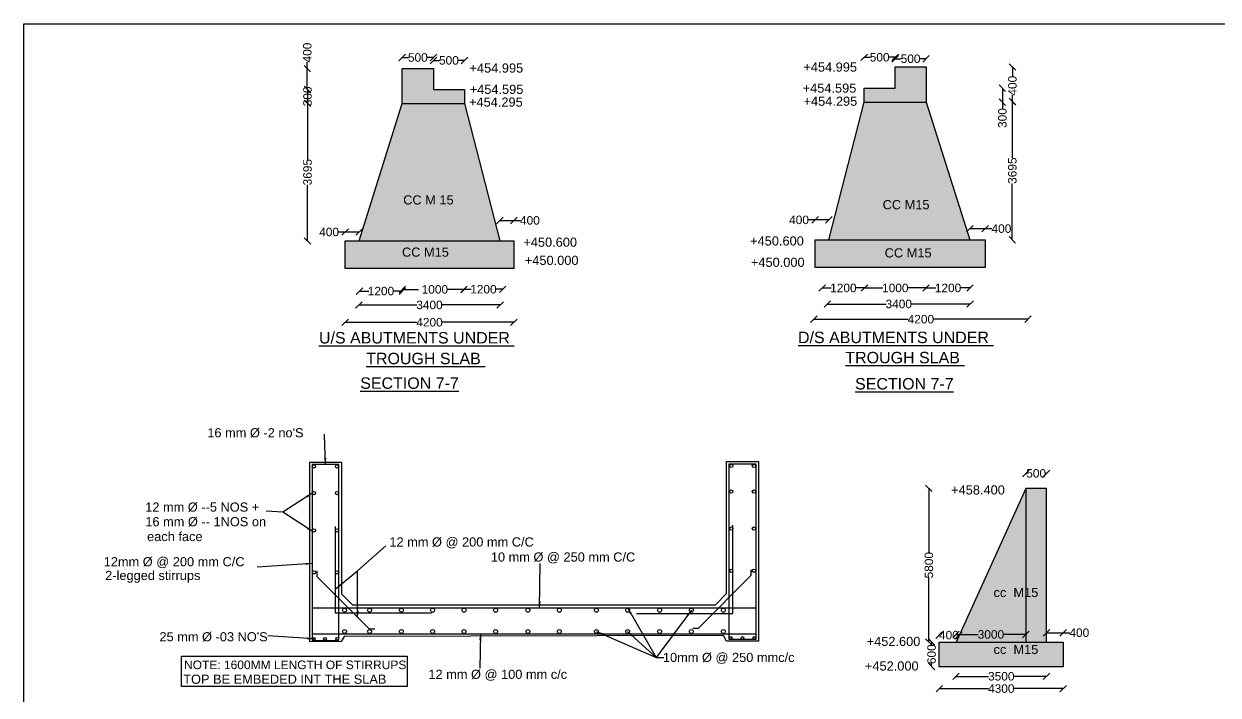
# Model space of a CAD drawing. Header units: millimetres. Extents: x 2129517 to 2187073, y 45605189 to 45646621.
# Drawn here: x 2129517 to 2166045, y 45626077 to 45646621 of the extents above; entities that cross this region are included whole.
import ezdxf

# ---------------------------------------------------------------- set-up
doc = ezdxf.new("R2010")
doc.units = ezdxf.units.MM
doc.header["$MEASUREMENT"] = 0
doc.layers.add('DIMENSIONS', color=7, linetype='Continuous')
doc.layers.add('DRAWING', color=2, linetype='Continuous')
doc.styles.get("Standard").update_dxf_attribs({"font": 'arial.ttf', "height": 260})
doc.dimstyles.get("Standard").update_dxf_attribs({"dimtxt": 260, "dimasz": 200, "dimexe": 0.18, "dimexo": 0.0625, "dimgap": 0.09, "dimtad": 0, "dimdec": 0, "dimzin": 0, "dimdsep": 46, "dimtxsty": 'Standard', "dimblk": 'OBLIQUE', "dimcen": 0.09, "dimse1": 1, "dimse2": 1, "dimadec": 0, "dimazin": 0, "dimtfac": 1, "dimtdec": 0, "dimtofl": 0, "dimtmove": 0, "dimatfit": 3, "dimfxl": 1, "dimtolj": 1, "dimtzin": 0, "dimarcsym": 0})

# ---------------------------------------------------------------- blocks, each defined once
blk = doc.blocks.new('_Oblique')
at = {"color": 0, "linetype": 'ByBlock', "lineweight": -2}
blk.add_line((-0.5, -0.5), (0.5, 0.5), dxfattribs=at)
blk = doc.blocks.new('*D54')
at = {"layer": 'Defpoints', "color": 0, "transparency": 16777216}
for p in [(2142044, 45645590), (2141089, 45645251), (2142044, 45645251)]:
    blk.add_point(p, dxfattribs=at)
at = {"layer": 'DIMENSIONS', "color": 0, "lineweight": -2, "transparency": 16777216}
for p, q in [((2141089, 45645590), (2141280, 45645590)), ((2142044, 45645590), (2141854, 45645590))]:
    blk.add_line(p, q, dxfattribs=at)
at = {"layer": 'DIMENSIONS', "color": 0, "lineweight": -2, "transparency": 16777216, "xscale": 200, "yscale": 200, "zscale": 200, "rotation": 180}
blk.add_blockref('_Oblique', (2141089, 45645590), dxfattribs=at)
at = {"layer": 'DIMENSIONS', "color": 0, "lineweight": -2, "transparency": 16777216, "xscale": 200, "yscale": 200, "zscale": 200}
blk.add_blockref('_Oblique', (2142044, 45645590), dxfattribs=at)
at = {"layer": 'DIMENSIONS', "color": 0, "transparency": 16777216, "insert": (2141567, 45645590), "char_height": 260, "attachment_point": 5}
blk.add_mtext('\\A1;500', dxfattribs=at)
blk = doc.blocks.new('*D55')
at = {"layer": 'Defpoints', "color": 0, "transparency": 16777216}
for p in [(2142991, 45645502), (2142044, 45644615), (2142991, 45644612)]:
    blk.add_point(p, dxfattribs=at)
at = {"layer": 'DIMENSIONS', "color": 0, "lineweight": -2, "transparency": 16777216}
for p, q in [((2142044, 45645502), (2142231, 45645502)), ((2142991, 45645502), (2142804, 45645502))]:
    blk.add_line(p, q, dxfattribs=at)
at = {"layer": 'DIMENSIONS', "color": 0, "lineweight": -2, "transparency": 16777216, "xscale": 200, "yscale": 200, "zscale": 200, "rotation": 180}
blk.add_blockref('_Oblique', (2142044, 45645502), dxfattribs=at)
at = {"layer": 'DIMENSIONS', "color": 0, "lineweight": -2, "transparency": 16777216, "xscale": 200, "yscale": 200, "zscale": 200}
blk.add_blockref('_Oblique', (2142991, 45645502), dxfattribs=at)
at = {"layer": 'DIMENSIONS', "color": 0, "transparency": 16777216, "insert": (2142517, 45645502), "char_height": 260, "attachment_point": 5}
blk.add_mtext('\\A1;500', dxfattribs=at)
blk = doc.blocks.new('*D56')
at = {"layer": 'Defpoints', "color": 0, "transparency": 16777216}
for p in [(2139345, 45640250), (2139345, 45639976), (2139775, 45639976)]:
    blk.add_point(p, dxfattribs=at)
at = {"layer": 'DIMENSIONS', "color": 0, "lineweight": -2, "transparency": 16777216}
for p, q in [((2139345, 45640250), (2139145, 45640250)), ((2139775, 45640250), (2139345, 45640250))]:
    blk.add_line(p, q, dxfattribs=at)
at = {"layer": 'DIMENSIONS', "color": 0, "lineweight": -2, "transparency": 16777216, "xscale": 200, "yscale": 200, "zscale": 200, "rotation": 180}
blk.add_blockref('_Oblique', (2139345, 45640250), dxfattribs=at)
at = {"layer": 'DIMENSIONS', "color": 0, "lineweight": -2, "transparency": 16777216, "xscale": 200, "yscale": 200, "zscale": 200}
blk.add_blockref('_Oblique', (2139775, 45640250), dxfattribs=at)
at = {"layer": 'DIMENSIONS', "color": 0, "transparency": 16777216, "insert": (2138853, 45640250), "char_height": 260, "attachment_point": 5}
blk.add_mtext('\\A1;400', dxfattribs=at)
blk = doc.blocks.new('*D57')
at = {"layer": 'Defpoints', "color": 0, "transparency": 16777216}
for p in [(2139345, 45639138), (2144503, 45639138), (2144503, 45637487)]:
    blk.add_point(p, dxfattribs=at)
at = {"layer": 'DIMENSIONS', "color": 0, "lineweight": -2, "transparency": 16777216}
for p, q in [((2139345, 45637487), (2141531, 45637487)), ((2144503, 45637487), (2142317, 45637487))]:
    blk.add_line(p, q, dxfattribs=at)
at = {"layer": 'DIMENSIONS', "color": 0, "lineweight": -2, "transparency": 16777216, "xscale": 200, "yscale": 200, "zscale": 200, "rotation": 180}
blk.add_blockref('_Oblique', (2139345, 45637487), dxfattribs=at)
at = {"layer": 'DIMENSIONS', "color": 0, "lineweight": -2, "transparency": 16777216, "xscale": 200, "yscale": 200, "zscale": 200}
blk.add_blockref('_Oblique', (2144503, 45637487), dxfattribs=at)
at = {"layer": 'DIMENSIONS', "color": 0, "transparency": 16777216, "insert": (2141924, 45637487), "char_height": 260, "attachment_point": 5}
blk.add_mtext('\\A1;4200', dxfattribs=at)
blk = doc.blocks.new('*D58')
at = {"layer": 'Defpoints', "color": 0, "transparency": 16777216}
for p in [(2139764, 45638030), (2139764, 45638017), (2144082, 45638030)]:
    blk.add_point(p, dxfattribs=at)
at = {"layer": 'DIMENSIONS', "color": 0, "lineweight": -2, "transparency": 16777216}
for p, q in [((2139764, 45638017), (2141535, 45638017)), ((2144082, 45638017), (2142310, 45638017))]:
    blk.add_line(p, q, dxfattribs=at)
at = {"layer": 'DIMENSIONS', "color": 0, "lineweight": -2, "transparency": 16777216, "xscale": 200, "yscale": 200, "zscale": 200, "rotation": 180}
blk.add_blockref('_Oblique', (2139764, 45638017), dxfattribs=at)
at = {"layer": 'DIMENSIONS', "color": 0, "lineweight": -2, "transparency": 16777216, "xscale": 200, "yscale": 200, "zscale": 200}
blk.add_blockref('_Oblique', (2144082, 45638017), dxfattribs=at)
at = {"layer": 'DIMENSIONS', "color": 0, "transparency": 16777216, "insert": (2141923, 45638017), "char_height": 260, "attachment_point": 5}
blk.add_mtext('\\A1;3400', dxfattribs=at)
blk = doc.blocks.new('*D59')
at = {"layer": 'Defpoints', "color": 0, "transparency": 16777216}
for p in [(2142980, 45638483), (2144163, 45638497), (2144163, 45638483)]:
    blk.add_point(p, dxfattribs=at)
at = {"layer": 'DIMENSIONS', "color": 0, "lineweight": -2, "transparency": 16777216}
for p, q in [((2142980, 45638497), (2143196, 45638497)), ((2144163, 45638497), (2143947, 45638497))]:
    blk.add_line(p, q, dxfattribs=at)
at = {"layer": 'DIMENSIONS', "color": 0, "lineweight": -2, "transparency": 16777216, "xscale": 200, "yscale": 200, "zscale": 200, "rotation": 180}
blk.add_blockref('_Oblique', (2142980, 45638497), dxfattribs=at)
at = {"layer": 'DIMENSIONS', "color": 0, "lineweight": -2, "transparency": 16777216, "xscale": 200, "yscale": 200, "zscale": 200}
blk.add_blockref('_Oblique', (2144163, 45638497), dxfattribs=at)
at = {"layer": 'DIMENSIONS', "color": 0, "transparency": 16777216, "insert": (2143572, 45638497), "char_height": 260, "attachment_point": 5}
blk.add_mtext('\\A1;1200', dxfattribs=at)
blk = doc.blocks.new('*D60')
at = {"layer": 'Defpoints', "color": 0, "transparency": 16777216}
for p in [(2141093, 45638493), (2141093, 45638483), (2142980, 45638483)]:
    blk.add_point(p, dxfattribs=at)
at = {"layer": 'DIMENSIONS', "color": 0, "lineweight": -2, "transparency": 16777216}
for p, q in [((2141093, 45638493), (2141591, 45638493)), ((2142980, 45638493), (2142482, 45638493))]:
    blk.add_line(p, q, dxfattribs=at)
at = {"layer": 'DIMENSIONS', "color": 0, "lineweight": -2, "transparency": 16777216, "xscale": 200, "yscale": 200, "zscale": 200, "rotation": 180}
blk.add_blockref('_Oblique', (2141093, 45638493), dxfattribs=at)
at = {"layer": 'DIMENSIONS', "color": 0, "lineweight": -2, "transparency": 16777216, "xscale": 200, "yscale": 200, "zscale": 200}
blk.add_blockref('_Oblique', (2142980, 45638493), dxfattribs=at)
at = {"layer": 'DIMENSIONS', "color": 0, "transparency": 16777216, "insert": (2142037, 45638493), "char_height": 260, "attachment_point": 5}
blk.add_mtext('\\A1; 1000', dxfattribs=at)
blk = doc.blocks.new('*D61')
at = {"layer": 'Defpoints', "color": 0, "transparency": 16777216}
for p in [(2139785, 45638493), (2139785, 45638442), (2141093, 45638493)]:
    blk.add_point(p, dxfattribs=at)
at = {"layer": 'DIMENSIONS', "color": 0, "lineweight": -2, "transparency": 16777216}
for p, q in [((2139785, 45638442), (2140064, 45638442)), ((2141093, 45638442), (2140815, 45638442))]:
    blk.add_line(p, q, dxfattribs=at)
at = {"layer": 'DIMENSIONS', "color": 0, "lineweight": -2, "transparency": 16777216, "xscale": 200, "yscale": 200, "zscale": 200, "rotation": 180}
blk.add_blockref('_Oblique', (2139785, 45638442), dxfattribs=at)
at = {"layer": 'DIMENSIONS', "color": 0, "lineweight": -2, "transparency": 16777216, "xscale": 200, "yscale": 200, "zscale": 200}
blk.add_blockref('_Oblique', (2141093, 45638442), dxfattribs=at)
at = {"layer": 'DIMENSIONS', "color": 0, "transparency": 16777216, "insert": (2140439, 45638442), "char_height": 260, "attachment_point": 5}
blk.add_mtext('\\A1;1200', dxfattribs=at)
blk = doc.blocks.new('*D62')
at = {"layer": 'Defpoints', "color": 0, "transparency": 16777216}
for p in [(2144503, 45640605), (2144072, 45639976), (2144503, 45639976)]:
    blk.add_point(p, dxfattribs=at)
at = {"layer": 'DIMENSIONS', "color": 0, "lineweight": -2, "transparency": 16777216}
for p, q in [((2144072, 45640605), (2144503, 45640605)), ((2144503, 45640605), (2144703, 45640605))]:
    blk.add_line(p, q, dxfattribs=at)
at = {"layer": 'DIMENSIONS', "color": 0, "lineweight": -2, "transparency": 16777216, "xscale": 200, "yscale": 200, "zscale": 200, "rotation": 180}
blk.add_blockref('_Oblique', (2144072, 45640605), dxfattribs=at)
at = {"layer": 'DIMENSIONS', "color": 0, "lineweight": -2, "transparency": 16777216, "xscale": 200, "yscale": 200, "zscale": 200}
blk.add_blockref('_Oblique', (2144503, 45640605), dxfattribs=at)
at = {"layer": 'DIMENSIONS', "color": 0, "transparency": 16777216, "insert": (2144995, 45640605), "char_height": 260, "attachment_point": 5}
blk.add_mtext('\\A1;400', dxfattribs=at)
blk = doc.blocks.new('*D63')
at = {"layer": 'Defpoints', "color": 0, "transparency": 16777216}
for p in [(2153680, 45637622), (2160231, 45637622), (2160231, 45637581)]:
    blk.add_point(p, dxfattribs=at)
at = {"layer": 'DIMENSIONS', "color": 0, "lineweight": -2, "transparency": 16777216}
for p, q in [((2153680, 45637581), (2156561, 45637581)), ((2160231, 45637581), (2157347, 45637581))]:
    blk.add_line(p, q, dxfattribs=at)
at = {"layer": 'DIMENSIONS', "color": 0, "lineweight": -2, "transparency": 16777216, "xscale": 200, "yscale": 200, "zscale": 200, "rotation": 180}
blk.add_blockref('_Oblique', (2153680, 45637581), dxfattribs=at)
at = {"layer": 'DIMENSIONS', "color": 0, "lineweight": -2, "transparency": 16777216, "xscale": 200, "yscale": 200, "zscale": 200}
blk.add_blockref('_Oblique', (2160231, 45637581), dxfattribs=at)
at = {"layer": 'DIMENSIONS', "color": 0, "transparency": 16777216, "insert": (2156954, 45637581), "char_height": 260, "attachment_point": 5}
blk.add_mtext('\\A1;4200', dxfattribs=at)
blk = doc.blocks.new('*D64')
at = {"layer": 'Defpoints', "color": 0, "transparency": 16777216}
for p in [(2154092, 45638055), (2154092, 45638047), (2158463, 45638055)]:
    blk.add_point(p, dxfattribs=at)
at = {"layer": 'DIMENSIONS', "color": 0, "lineweight": -2, "transparency": 16777216}
for p, q in [((2154092, 45638047), (2155890, 45638047)), ((2158463, 45638047), (2156665, 45638047))]:
    blk.add_line(p, q, dxfattribs=at)
at = {"layer": 'DIMENSIONS', "color": 0, "lineweight": -2, "transparency": 16777216, "xscale": 200, "yscale": 200, "zscale": 200, "rotation": 180}
blk.add_blockref('_Oblique', (2154092, 45638047), dxfattribs=at)
at = {"layer": 'DIMENSIONS', "color": 0, "lineweight": -2, "transparency": 16777216, "xscale": 200, "yscale": 200, "zscale": 200}
blk.add_blockref('_Oblique', (2158463, 45638047), dxfattribs=at)
at = {"layer": 'DIMENSIONS', "color": 0, "transparency": 16777216, "insert": (2156277, 45638047), "char_height": 260, "attachment_point": 5}
blk.add_mtext('\\A1;3400', dxfattribs=at)
blk = doc.blocks.new('*D65')
at = {"layer": 'Defpoints', "color": 0, "transparency": 16777216}
for p in [(2157112, 45638562), (2158455, 45638562), (2158455, 45638537)]:
    blk.add_point(p, dxfattribs=at)
at = {"layer": 'DIMENSIONS', "color": 0, "lineweight": -2, "transparency": 16777216}
for p, q in [((2157112, 45638537), (2157408, 45638537)), ((2158455, 45638537), (2158159, 45638537))]:
    blk.add_line(p, q, dxfattribs=at)
at = {"layer": 'DIMENSIONS', "color": 0, "lineweight": -2, "transparency": 16777216, "xscale": 200, "yscale": 200, "zscale": 200, "rotation": 180}
blk.add_blockref('_Oblique', (2157112, 45638537), dxfattribs=at)
at = {"layer": 'DIMENSIONS', "color": 0, "lineweight": -2, "transparency": 16777216, "xscale": 200, "yscale": 200, "zscale": 200}
blk.add_blockref('_Oblique', (2158455, 45638537), dxfattribs=at)
at = {"layer": 'DIMENSIONS', "color": 0, "transparency": 16777216, "insert": (2157784, 45638537), "char_height": 260, "attachment_point": 5}
blk.add_mtext('\\A1;1200', dxfattribs=at)
blk = doc.blocks.new('*D66')
at = {"layer": 'Defpoints', "color": 0, "transparency": 16777216}
for p in [(2155230, 45638537), (2155230, 45638537), (2157112, 45638537)]:
    blk.add_point(p, dxfattribs=at)
at = {"layer": 'DIMENSIONS', "color": 0, "lineweight": -2, "transparency": 16777216}
for p, q in [((2155230, 45638537), (2155795, 45638537)), ((2157112, 45638537), (2156547, 45638537))]:
    blk.add_line(p, q, dxfattribs=at)
at = {"layer": 'DIMENSIONS', "color": 0, "lineweight": -2, "transparency": 16777216, "xscale": 200, "yscale": 200, "zscale": 200, "rotation": 180}
blk.add_blockref('_Oblique', (2155230, 45638537), dxfattribs=at)
at = {"layer": 'DIMENSIONS', "color": 0, "lineweight": -2, "transparency": 16777216, "xscale": 200, "yscale": 200, "zscale": 200}
blk.add_blockref('_Oblique', (2157112, 45638537), dxfattribs=at)
at = {"layer": 'DIMENSIONS', "color": 0, "transparency": 16777216, "insert": (2156171, 45638537), "char_height": 260, "attachment_point": 5}
blk.add_mtext('\\A1;1000', dxfattribs=at)
blk = doc.blocks.new('*D67')
at = {"layer": 'Defpoints', "color": 0, "transparency": 16777216}
for p in [(2153936, 45638537), (2153936, 45638537), (2155230, 45638537)]:
    blk.add_point(p, dxfattribs=at)
at = {"layer": 'DIMENSIONS', "color": 0, "lineweight": -2, "transparency": 16777216}
for p, q in [((2153936, 45638537), (2154207, 45638537)), ((2155230, 45638537), (2154959, 45638537))]:
    blk.add_line(p, q, dxfattribs=at)
at = {"layer": 'DIMENSIONS', "color": 0, "lineweight": -2, "transparency": 16777216, "xscale": 200, "yscale": 200, "zscale": 200, "rotation": 180}
blk.add_blockref('_Oblique', (2153936, 45638537), dxfattribs=at)
at = {"layer": 'DIMENSIONS', "color": 0, "lineweight": -2, "transparency": 16777216, "xscale": 200, "yscale": 200, "zscale": 200}
blk.add_blockref('_Oblique', (2155230, 45638537), dxfattribs=at)
at = {"layer": 'DIMENSIONS', "color": 0, "transparency": 16777216, "insert": (2154583, 45638537), "char_height": 260, "attachment_point": 5}
blk.add_mtext('\\A1;1200', dxfattribs=at)
blk = doc.blocks.new('*D68')
at = {"layer": 'Defpoints', "color": 0, "transparency": 16777216}
for p in [(2153719, 45640621), (2153719, 45640010), (2154141, 45640010)]:
    blk.add_point(p, dxfattribs=at)
at = {"layer": 'DIMENSIONS', "color": 0, "lineweight": -2, "transparency": 16777216}
for p, q in [((2153719, 45640621), (2153519, 45640621)), ((2154141, 45640621), (2153719, 45640621))]:
    blk.add_line(p, q, dxfattribs=at)
at = {"layer": 'DIMENSIONS', "color": 0, "lineweight": -2, "transparency": 16777216, "xscale": 200, "yscale": 200, "zscale": 200, "rotation": 180}
blk.add_blockref('_Oblique', (2153719, 45640621), dxfattribs=at)
at = {"layer": 'DIMENSIONS', "color": 0, "lineweight": -2, "transparency": 16777216, "xscale": 200, "yscale": 200, "zscale": 200}
blk.add_blockref('_Oblique', (2154141, 45640621), dxfattribs=at)
at = {"layer": 'DIMENSIONS', "color": 0, "transparency": 16777216, "insert": (2153227, 45640621), "char_height": 260, "attachment_point": 5}
blk.add_mtext('\\A1;400', dxfattribs=at)
blk = doc.blocks.new('*D69')
at = {"layer": 'Defpoints', "color": 0, "transparency": 16777216}
for p in [(2158922, 45640353), (2158451, 45640010), (2158922, 45640010)]:
    blk.add_point(p, dxfattribs=at)
at = {"layer": 'DIMENSIONS', "color": 0, "lineweight": -2, "transparency": 16777216}
for p, q in [((2158451, 45640353), (2158922, 45640353)), ((2158922, 45640353), (2159126, 45640353))]:
    blk.add_line(p, q, dxfattribs=at)
at = {"layer": 'DIMENSIONS', "color": 0, "lineweight": -2, "transparency": 16777216, "xscale": 200, "yscale": 200, "zscale": 200, "rotation": 180}
blk.add_blockref('_Oblique', (2158451, 45640353), dxfattribs=at)
at = {"layer": 'DIMENSIONS', "color": 0, "lineweight": -2, "transparency": 16777216, "xscale": 200, "yscale": 200, "zscale": 200}
blk.add_blockref('_Oblique', (2158922, 45640353), dxfattribs=at)
at = {"layer": 'DIMENSIONS', "color": 0, "transparency": 16777216, "insert": (2159418, 45640353), "char_height": 260, "attachment_point": 5}
blk.add_mtext('\\A1;400', dxfattribs=at)
blk = doc.blocks.new('*D70')
at = {"layer": 'Defpoints', "color": 0, "transparency": 16777216}
for p in [(2155217, 45645597), (2155217, 45644654), (2156167, 45644654)]:
    blk.add_point(p, dxfattribs=at)
at = {"layer": 'DIMENSIONS', "color": 0, "lineweight": -2, "transparency": 16777216}
for p, q in [((2155217, 45645597), (2155405, 45645597)), ((2156167, 45645597), (2155979, 45645597))]:
    blk.add_line(p, q, dxfattribs=at)
at = {"layer": 'DIMENSIONS', "color": 0, "lineweight": -2, "transparency": 16777216, "xscale": 200, "yscale": 200, "zscale": 200, "rotation": 180}
blk.add_blockref('_Oblique', (2155217, 45645597), dxfattribs=at)
at = {"layer": 'DIMENSIONS', "color": 0, "lineweight": -2, "transparency": 16777216, "xscale": 200, "yscale": 200, "zscale": 200}
blk.add_blockref('_Oblique', (2156167, 45645597), dxfattribs=at)
at = {"layer": 'DIMENSIONS', "color": 0, "transparency": 16777216, "insert": (2155692, 45645597), "char_height": 260, "attachment_point": 5}
blk.add_mtext('\\A1;500', dxfattribs=at)
blk = doc.blocks.new('*D71')
at = {"layer": 'Defpoints', "color": 0, "transparency": 16777216}
for p in [(2157112, 45645552), (2156167, 45645302), (2157112, 45645302)]:
    blk.add_point(p, dxfattribs=at)
at = {"layer": 'DIMENSIONS', "color": 0, "lineweight": -2, "transparency": 16777216}
for p, q in [((2156167, 45645552), (2156353, 45645552)), ((2157112, 45645552), (2156926, 45645552))]:
    blk.add_line(p, q, dxfattribs=at)
at = {"layer": 'DIMENSIONS', "color": 0, "lineweight": -2, "transparency": 16777216, "xscale": 200, "yscale": 200, "zscale": 200, "rotation": 180}
blk.add_blockref('_Oblique', (2156167, 45645552), dxfattribs=at)
at = {"layer": 'DIMENSIONS', "color": 0, "lineweight": -2, "transparency": 16777216, "xscale": 200, "yscale": 200, "zscale": 200}
blk.add_blockref('_Oblique', (2157112, 45645552), dxfattribs=at)
at = {"layer": 'DIMENSIONS', "color": 0, "transparency": 16777216, "insert": (2156639, 45645552), "char_height": 260, "attachment_point": 5}
blk.add_mtext('\\A1;500', dxfattribs=at)
blk = doc.blocks.new('*D72')
at = {"layer": 'Defpoints', "color": 0, "transparency": 16777216}
for p in [(2157116, 45644245), (2159751, 45644245), (2158451, 45640010)]:
    blk.add_point(p, dxfattribs=at)
at = {"layer": 'DIMENSIONS', "color": 0, "lineweight": -2, "transparency": 16777216}
for p, q in [((2159751, 45644245), (2159751, 45642517)), ((2159751, 45640010), (2159751, 45641739))]:
    blk.add_line(p, q, dxfattribs=at)
at = {"layer": 'DIMENSIONS', "color": 0, "lineweight": -2, "transparency": 16777216, "xscale": 200, "yscale": 200, "zscale": 200}
for p, rotation in [((2159751, 45644245), 90), ((2159751, 45640010), 270)]:
    blk.add_blockref('_Oblique', p, dxfattribs=dict(at, rotation=rotation))
at = {"layer": 'DIMENSIONS', "color": 0, "transparency": 16777216, "insert": (2159751, 45642128), "char_height": 260, "attachment_point": 5, "rotation": 90}
blk.add_mtext('\\A1;3695', dxfattribs=at)
blk = doc.blocks.new('*D73')
at = {"layer": 'Defpoints', "color": 0, "transparency": 16777216}
for p in [(2159447, 45644655), (2159755, 45644655), (2159755, 45644226)]:
    blk.add_point(p, dxfattribs=at)
at = {"layer": 'DIMENSIONS', "color": 0, "lineweight": -2, "transparency": 16777216}
for p, q in [((2159447, 45644655), (2159447, 45644226)), ((2159447, 45644226), (2159447, 45644026))]:
    blk.add_line(p, q, dxfattribs=at)
at = {"layer": 'DIMENSIONS', "color": 0, "lineweight": -2, "transparency": 16777216, "xscale": 200, "yscale": 200, "zscale": 200}
for p, rotation in [((2159447, 45644655), 90), ((2159447, 45644226), 270)]:
    blk.add_blockref('_Oblique', p, dxfattribs=dict(at, rotation=rotation))
at = {"layer": 'DIMENSIONS', "color": 0, "transparency": 16777216, "insert": (2159447, 45643739), "char_height": 260, "attachment_point": 5, "rotation": 90}
blk.add_mtext('\\A1;300', dxfattribs=at)
blk = doc.blocks.new('*D74')
at = {"layer": 'Defpoints', "color": 0, "transparency": 16777216}
for p in [(2157112, 45645302), (2159755, 45645302), (2157116, 45644245)]:
    blk.add_point(p, dxfattribs=at)
at = {"layer": 'DIMENSIONS', "color": 0, "lineweight": -2, "transparency": 16777216}
for p, q in [((2159755, 45645302), (2159755, 45645020)), ((2159755, 45644245), (2159755, 45644436))]:
    blk.add_line(p, q, dxfattribs=at)
at = {"layer": 'DIMENSIONS', "color": 0, "lineweight": -2, "transparency": 16777216, "xscale": 200, "yscale": 200, "zscale": 200}
for p, rotation in [((2159755, 45645302), 90), ((2159755, 45644245), 270)]:
    blk.add_blockref('_Oblique', p, dxfattribs=dict(at, rotation=rotation))
at = {"layer": 'DIMENSIONS', "color": 0, "transparency": 16777216, "insert": (2159755, 45644728), "char_height": 260, "attachment_point": 5, "rotation": 90}
blk.add_mtext('\\A1;400', dxfattribs=at)
blk = doc.blocks.new('*D75')
at = {"layer": 'Defpoints', "color": 0, "transparency": 16777216}
for p in [(2160797, 45632862), (2160162, 45632406), (2160797, 45632406)]:
    blk.add_point(p, dxfattribs=at)
at = {"layer": 'DIMENSIONS', "color": 0, "lineweight": -2, "transparency": 16777216}
for p, q in [((2160162, 45632862), (2160193, 45632862)), ((2160797, 45632862), (2160767, 45632862))]:
    blk.add_line(p, q, dxfattribs=at)
at = {"layer": 'DIMENSIONS', "color": 0, "lineweight": -2, "transparency": 16777216, "xscale": 200, "yscale": 200, "zscale": 200, "rotation": 180}
blk.add_blockref('_Oblique', (2160162, 45632862), dxfattribs=at)
at = {"layer": 'DIMENSIONS', "color": 0, "lineweight": -2, "transparency": 16777216, "xscale": 200, "yscale": 200, "zscale": 200}
blk.add_blockref('_Oblique', (2160797, 45632862), dxfattribs=at)
at = {"layer": 'DIMENSIONS', "color": 0, "transparency": 16777216, "insert": (2160480, 45632862), "char_height": 260, "attachment_point": 5}
blk.add_mtext('\\A1;500', dxfattribs=at)
blk = doc.blocks.new('*D76')
at = {"layer": 'Defpoints', "color": 0, "transparency": 16777216}
for p in [(2160162, 45632406), (2157199, 45627703), (2160162, 45627703)]:
    blk.add_point(p, dxfattribs=at)
at = {"layer": 'DIMENSIONS', "color": 0, "lineweight": -2, "transparency": 16777216}
for p, q in [((2157199, 45632406), (2157199, 45630442)), ((2157199, 45627703), (2157199, 45629666))]:
    blk.add_line(p, q, dxfattribs=at)
at = {"layer": 'DIMENSIONS', "color": 0, "lineweight": -2, "transparency": 16777216, "xscale": 200, "yscale": 200, "zscale": 200}
for p, rotation in [((2157199, 45632406), 90), ((2157199, 45627703), 270)]:
    blk.add_blockref('_Oblique', p, dxfattribs=dict(at, rotation=rotation))
at = {"layer": 'DIMENSIONS', "color": 0, "transparency": 16777216, "insert": (2157199, 45630054), "char_height": 260, "attachment_point": 5, "rotation": 90}
blk.add_mtext('\\A1;5800', dxfattribs=at)
blk = doc.blocks.new('*D77')
at = {"layer": 'Defpoints', "color": 0, "transparency": 16777216}
for p in [(2157506, 45627913), (2157506, 45627894), (2158116, 45627894)]:
    blk.add_point(p, dxfattribs=at)
at = {"layer": 'DIMENSIONS', "color": 0, "lineweight": -2, "transparency": 16777216}
for p, q in [((2157506, 45627913), (2157519, 45627913)), ((2158116, 45627913), (2158103, 45627913))]:
    blk.add_line(p, q, dxfattribs=at)
at = {"layer": 'DIMENSIONS', "color": 0, "lineweight": -2, "transparency": 16777216, "xscale": 200, "yscale": 200, "zscale": 200, "rotation": 180}
blk.add_blockref('_Oblique', (2157506, 45627913), dxfattribs=at)
at = {"layer": 'DIMENSIONS', "color": 0, "lineweight": -2, "transparency": 16777216, "xscale": 200, "yscale": 200, "zscale": 200}
blk.add_blockref('_Oblique', (2158116, 45627913), dxfattribs=at)
at = {"layer": 'DIMENSIONS', "color": 0, "transparency": 16777216, "insert": (2157811, 45627913), "char_height": 260, "attachment_point": 5}
blk.add_mtext('\\A1;400', dxfattribs=at)
blk = doc.blocks.new('*D78')
at = {"layer": 'Defpoints', "color": 0, "transparency": 16777216}
for p in [(2157518, 45627703), (2157282, 45626956), (2157518, 45626956)]:
    blk.add_point(p, dxfattribs=at)
at = {"layer": 'DIMENSIONS', "color": 0, "lineweight": -2, "transparency": 16777216}
for p, q in [((2157282, 45627703), (2157282, 45627617)), ((2157282, 45626956), (2157282, 45627041))]:
    blk.add_line(p, q, dxfattribs=at)
at = {"layer": 'DIMENSIONS', "color": 0, "lineweight": -2, "transparency": 16777216, "xscale": 200, "yscale": 200, "zscale": 200}
for p, rotation in [((2157282, 45627703), 90), ((2157282, 45626956), 270)]:
    blk.add_blockref('_Oblique', p, dxfattribs=dict(at, rotation=rotation))
at = {"layer": 'DIMENSIONS', "color": 0, "transparency": 16777216, "insert": (2157282, 45627329), "char_height": 260, "attachment_point": 5, "rotation": 90}
blk.add_mtext('\\A1;600', dxfattribs=at)
blk = doc.blocks.new('*D79')
at = {"layer": 'Defpoints', "color": 0, "transparency": 16777216}
for p in [(2158029, 45627703), (2160162, 45627933), (2160162, 45627703)]:
    blk.add_point(p, dxfattribs=at)
at = {"layer": 'DIMENSIONS', "color": 0, "lineweight": -2, "transparency": 16777216}
for p, q in [((2158029, 45627933), (2158708, 45627933)), ((2160162, 45627933), (2159484, 45627933))]:
    blk.add_line(p, q, dxfattribs=at)
at = {"layer": 'DIMENSIONS', "color": 0, "lineweight": -2, "transparency": 16777216, "xscale": 200, "yscale": 200, "zscale": 200, "rotation": 180}
blk.add_blockref('_Oblique', (2158029, 45627933), dxfattribs=at)
at = {"layer": 'DIMENSIONS', "color": 0, "lineweight": -2, "transparency": 16777216, "xscale": 200, "yscale": 200, "zscale": 200}
blk.add_blockref('_Oblique', (2160162, 45627933), dxfattribs=at)
at = {"layer": 'DIMENSIONS', "color": 0, "transparency": 16777216, "insert": (2159096, 45627933), "char_height": 260, "attachment_point": 5}
blk.add_mtext('\\A1;3000', dxfattribs=at)
blk = doc.blocks.new('*D80')
at = {"layer": 'Defpoints', "color": 0, "transparency": 16777216}
for p in [(2161308, 45627986), (2160797, 45627703), (2161308, 45627703)]:
    blk.add_point(p, dxfattribs=at)
at = {"layer": 'DIMENSIONS', "color": 0, "lineweight": -2, "transparency": 16777216}
for p, q in [((2160797, 45627986), (2161308, 45627986)), ((2161308, 45627986), (2161508, 45627986))]:
    blk.add_line(p, q, dxfattribs=at)
at = {"layer": 'DIMENSIONS', "color": 0, "lineweight": -2, "transparency": 16777216, "xscale": 200, "yscale": 200, "zscale": 200, "rotation": 180}
blk.add_blockref('_Oblique', (2160797, 45627986), dxfattribs=at)
at = {"layer": 'DIMENSIONS', "color": 0, "lineweight": -2, "transparency": 16777216, "xscale": 200, "yscale": 200, "zscale": 200}
blk.add_blockref('_Oblique', (2161308, 45627986), dxfattribs=at)
at = {"layer": 'DIMENSIONS', "color": 0, "transparency": 16777216, "insert": (2161800, 45627986), "char_height": 260, "attachment_point": 5}
blk.add_mtext('\\A1;400', dxfattribs=at)
blk = doc.blocks.new('*D81')
at = {"layer": 'Defpoints', "color": 0, "transparency": 16777216}
for p in [(2158029, 45627703), (2160797, 45627703), (2160797, 45626652)]:
    blk.add_point(p, dxfattribs=at)
at = {"layer": 'DIMENSIONS', "color": 0, "lineweight": -2, "transparency": 16777216}
for p, q in [((2158029, 45626652), (2159025, 45626652)), ((2160797, 45626652), (2159801, 45626652))]:
    blk.add_line(p, q, dxfattribs=at)
at = {"layer": 'DIMENSIONS', "color": 0, "lineweight": -2, "transparency": 16777216, "xscale": 200, "yscale": 200, "zscale": 200, "rotation": 180}
blk.add_blockref('_Oblique', (2158029, 45626652), dxfattribs=at)
at = {"layer": 'DIMENSIONS', "color": 0, "lineweight": -2, "transparency": 16777216, "xscale": 200, "yscale": 200, "zscale": 200}
blk.add_blockref('_Oblique', (2160797, 45626652), dxfattribs=at)
at = {"layer": 'DIMENSIONS', "color": 0, "transparency": 16777216, "insert": (2159413, 45626652), "char_height": 260, "attachment_point": 5}
blk.add_mtext('\\A1;3500', dxfattribs=at)
blk = doc.blocks.new('*D82')
at = {"layer": 'Defpoints', "color": 0, "transparency": 16777216}
for p in [(2157518, 45626956), (2161308, 45626943), (2157518, 45626276)]:
    blk.add_point(p, dxfattribs=at)
at = {"layer": 'DIMENSIONS', "color": 0, "lineweight": -2, "transparency": 16777216}
for p, q in [((2157518, 45626276), (2159020, 45626276)), ((2161308, 45626276), (2159806, 45626276))]:
    blk.add_line(p, q, dxfattribs=at)
at = {"layer": 'DIMENSIONS', "color": 0, "lineweight": -2, "transparency": 16777216, "xscale": 200, "yscale": 200, "zscale": 200, "rotation": 180}
blk.add_blockref('_Oblique', (2157518, 45626276), dxfattribs=at)
at = {"layer": 'DIMENSIONS', "color": 0, "lineweight": -2, "transparency": 16777216, "xscale": 200, "yscale": 200, "zscale": 200}
blk.add_blockref('_Oblique', (2161308, 45626276), dxfattribs=at)
at = {"layer": 'DIMENSIONS', "color": 0, "transparency": 16777216, "insert": (2159413, 45626276), "char_height": 260, "attachment_point": 5}
blk.add_mtext('\\A1;4300', dxfattribs=at)
blk = doc.blocks.new('*D110')
at = {"layer": 'Defpoints', "color": 0, "transparency": 16777216}
for p in [(2141089, 45644188), (2138193, 45639976), (2139775, 45639976)]:
    blk.add_point(p, dxfattribs=at)
at = {"layer": 'DIMENSIONS', "color": 0, "lineweight": -2, "transparency": 16777216}
for p, q in [((2138193, 45644188), (2138193, 45642471)), ((2138193, 45639976), (2138193, 45641693))]:
    blk.add_line(p, q, dxfattribs=at)
at = {"layer": 'DIMENSIONS', "color": 0, "lineweight": -2, "transparency": 16777216, "xscale": 200, "yscale": 200, "zscale": 200}
for p, rotation in [((2138193, 45644188), 90), ((2138193, 45639976), 270)]:
    blk.add_blockref('_Oblique', p, dxfattribs=dict(at, rotation=rotation))
at = {"layer": 'DIMENSIONS', "color": 0, "transparency": 16777216, "insert": (2138193, 45642082), "char_height": 260, "attachment_point": 5, "rotation": 90}
blk.add_mtext('\\A1;3695', dxfattribs=at)
blk = doc.blocks.new('*D111')
at = {"layer": 'Defpoints', "color": 0, "transparency": 16777216}
for p in [(2142044, 45644615), (2138193, 45644188), (2142044, 45644188)]:
    blk.add_point(p, dxfattribs=at)
at = {"layer": 'DIMENSIONS', "color": 0, "lineweight": -2, "transparency": 16777216}
blk.add_line((2138193, 45644615), (2138193, 45644188), dxfattribs=at)
at = {"layer": 'DIMENSIONS', "color": 0, "lineweight": -2, "transparency": 16777216, "xscale": 200, "yscale": 200, "zscale": 200}
for p, rotation in [((2138193, 45644615), 90), ((2138193, 45644188), 270)]:
    blk.add_blockref('_Oblique', p, dxfattribs=dict(at, rotation=rotation))
at = {"layer": 'DIMENSIONS', "color": 0, "transparency": 16777216, "insert": (2138193, 45644401), "char_height": 260, "attachment_point": 5, "rotation": 90}
blk.add_mtext('\\A1;300', dxfattribs=at)
blk = doc.blocks.new('*D112')
at = {"layer": 'Defpoints', "color": 0, "transparency": 16777216}
for p in [(2138186, 45645251), (2142044, 45645251), (2142044, 45644615)]:
    blk.add_point(p, dxfattribs=at)
at = {"layer": 'DIMENSIONS', "color": 0, "lineweight": -2, "transparency": 16777216}
for p, q in [((2138186, 45645251), (2138186, 45645451)), ((2138186, 45644615), (2138186, 45645251))]:
    blk.add_line(p, q, dxfattribs=at)
at = {"layer": 'DIMENSIONS', "color": 0, "lineweight": -2, "transparency": 16777216, "xscale": 200, "yscale": 200, "zscale": 200}
for p, rotation in [((2138186, 45645251), 90), ((2138186, 45644615), 270)]:
    blk.add_blockref('_Oblique', p, dxfattribs=dict(at, rotation=rotation))
at = {"layer": 'DIMENSIONS', "color": 0, "transparency": 16777216, "insert": (2138186, 45645743), "char_height": 260, "attachment_point": 5, "rotation": 90}
blk.add_mtext('\\A1;400', dxfattribs=at)

msp = doc.modelspace()

# ---------------------------------------------------------------- hatches: boundary and pattern name
at = {"layer": 'DRAWING'}
h = msp.add_hatch(dxfattribs=at)
h.set_pattern_fill('AR-CONC', color=0, scale=50, style=0)
h.set_pattern_definition([(50, (0, 0), (358.6300913, -31.3760675), [37.5, -412.5]), (355, (0, 0), (-69.3756668, 376.0960669), [30, -330]), (100.4514, (29.9, -2.6), (289.2546909, 344.719771), [31.870095, -350.571056]), (46.1842, (0, 100), (533.6205243, -82.759507), [56.25, -618.75]), (96.6356, (44.47, 93.1), (467.331353, 487.0589355), [47.805144, -525.8565]), (351.1842, (0, 100), (467.3309726, 487.0593005), [45, -495]), (21, (50, 75), (298.453526, -201.3094453), [37.5, -412.5]), (326, (50, 75), (121.657666, 362.5750225), [30, -330]), (71.4514, (74.87, 58.22), (420.1113143, 161.2652484), [31.870095, -350.571056]), (37.5, (0, 0), (6.07992766, 166.4469269), [0, -326, 0, -335, 0, -331.25]), (7.5, (0, 0), (131.5347687, 197.20585594), [0, -191, 0, -318.5, 0, -126.25]), (327.5, (-111.5, 0), (266.9112181, -11.27743587), [0, -125, 0, -390, 0, -517.5]), (317.5, (-161.5, 0), (291.5930847, 50.0524912), [0, -162.5, 0, -259, 0, -367.5])])
h.paths.add_polyline_path([(2160162.5, 45632405.6), (2158029.2, 45627702.6), (2160162.5, 45627702.6)])
h.paths.add_polyline_path([(2160797, 45632405.6), (2160162.5, 45632405.6), (2160162.5, 45627702.6), (2160797, 45627702.6)])
h.paths.add_polyline_path([(2161307.9, 45627702.6), (2157517.8, 45627702.6), (2157517.8, 45626943), (2161307.9, 45626943)])
h.paths.add_polyline_path([(2170238.1, 45628585.2), (2167344.2, 45628585.2), (2167344.2, 45627814.6), (2170238.1, 45627814.6)])
h.paths.add_polyline_path([(2168493.7, 45632037.1), (2168493.7, 45628585.2), (2169729.6, 45628585.2)])
h.paths.add_polyline_path([(2168493.7, 45632037.1), (2167847.6, 45632037.1), (2167847.6, 45628585.2), (2168493.7, 45628585.2)])
h.paths.add_polyline_path([(2157115.8, 45644228.6), (2155216.6, 45644228.6), (2154141.3, 45640010.3), (2158450.5, 45640010.3)])
h.paths.add_polyline_path([(2158922.4, 45640010.3), (2153719.1, 45640010.3), (2153719.1, 45639162.3), (2158922.4, 45639162.3)])
h.paths.add_polyline_path([(2157112, 45645302.2), (2156167, 45645302.2), (2156167, 45644654.1), (2155216.6, 45644654.1), (2155216.6, 45644228.6), (2157115.8, 45644228.6)])
h.paths.add_polyline_path([(2142044, 45645251), (2141089.4, 45645251), (2141089.4, 45644187.6), (2142989.9, 45644187.6), (2142990.9, 45644614.6), (2142044, 45644614.6)])
h.paths.add_polyline_path([(2142989.9, 45644187.6), (2141089.4, 45644187.6), (2139774.6, 45639976.1), (2144072.1, 45639976.1)])
h.paths.add_polyline_path([(2144502.9, 45639976.1), (2139344.6, 45639976.1), (2139344.6, 45639138), (2144502.9, 45639138)])

# ---------------------------------------------------------------- linework, layer by layer
at = {"layer": 'DIMENSIONS', "color": 0}
for points in [[(2186979.3, 45605189.1), (2129516.7, 45605189.1), (2129516.7, 45646620.7), (2186979.3, 45646620.7)], [(2139344.6, 45639976.1), (2144502.9, 45639976.1), (2144502.9, 45639138), (2139344.6, 45639138)], [(2153719.1, 45640010.3), (2158922.4, 45640010.3), (2158922.4, 45639162.3), (2153719.1, 45639162.3)], [(2157517.8, 45627702.6), (2161307.9, 45627702.6), (2161307.9, 45626943), (2157517.8, 45626943)], [(2134341.5, 45627265.1), (2141245.1, 45627265.1), (2141245.1, 45626338.3), (2134341.5, 45626338.3)]]:
    msp.add_lwpolyline(points, close=True, dxfattribs=at)
for points in [[(2141089.4, 45644187.6), (2141089.4, 45645251), (2142044, 45645251), (2142044, 45644614.6), (2142990.9, 45644614.6), (2142989.9, 45644187.6)], [(2155216.6, 45644228.6), (2155216.6, 45644654.1), (2156167, 45644654.1), (2156167, 45645302.2), (2157112, 45645302.2), (2157115.8, 45644228.6)], [(2139774.6, 45639976.1), (2141089.4, 45644187.6), (2142989.9, 45644187.6), (2144072.1, 45639976.1)], [(2154141.3, 45640010.3), (2155216.6, 45644228.6), (2157115.8, 45644228.6), (2158450.5, 45640010.3)], [(2138259.1, 45627706.3), (2138259.1, 45633210.2), (2139230.8, 45633210.2), (2139230.8, 45629175.6), (2139572.5, 45628839.5), (2150672.8, 45628839.5), (2151011.5, 45629190.9), (2151011.5, 45633231.7), (2151984.6, 45633231.7), (2151984.6, 45627729.4), (2151011.6, 45627729.4), (2150921, 45627897.8), (2139311.8, 45627873.8), (2139222.8, 45627715.6), (2138259.1, 45627706.3)], [(2138339.5, 45627747.1), (2139147.6, 45627747.1), (2139147.6, 45633130.7), (2138331, 45633130.7), (2138339.5, 45627747.1)], [(2138339.2, 45627955), (2139147.6, 45627955), (2151900.7, 45627955), (2151900.7, 45627776.3), (2151091.2, 45627776.3), (2151091.2, 45633153.1), (2151903.4, 45633153.1), (2151903.4, 45627955)], [(2160797, 45627702.6), (2160797, 45632405.6), (2160162.5, 45632405.6), (2158029.2, 45627702.6)], [(2160162.5, 45632405.6), (2160162.5, 45627702.6)], [(2148250.3, 45628573.7), (2151202.7, 45628573.7), (2151202.7, 45631274.7)], [(2139036.9, 45631239.3), (2139036.9, 45628596.7), (2141983.9, 45628596.7)], [(2138473.1, 45629879.2), (2138473.1, 45629707), (2140080, 45628103.9), (2140254.5, 45628103.9)], [(2149982.7, 45628122.6), (2150154.1, 45628122.6), (2151760.5, 45629747.2), (2151760.5, 45629908.7)], [(2138337.9, 45628750.7), (2151903.4, 45628750.7)]]:
    msp.add_lwpolyline(points, dxfattribs=at)
for centre, radius in [((2138387.4, 45633075.4), 51.1), ((2139094.5, 45633075.4), 51.1), ((2151152.2, 45633092.8), 51.1), ((2151847.6, 45633092.8), 51.1), ((2151152.2, 45632307.1), 51.1), ((2151847.6, 45632307.1), 51.1), ((2138387.4, 45632258.7), 51.1), ((2139094.5, 45632258.7), 51.1), ((2138387.4, 45631116.3), 51.1), ((2139094.5, 45631116.3), 51.1), ((2151152.2, 45631171.8), 51.1), ((2151847.6, 45631171.8), 51.1), ((2138387.4, 45629834.5), 51.1), ((2139094.5, 45629834.5), 51.1), ((2151152.2, 45629884.9), 51.1), ((2151847.6, 45629884.9), 51.1), ((2139324.6, 45628676.8), 61.3), ((2140089.3, 45628676.8), 61.3), ((2141065.1, 45628676.8), 61.3), ((2142018.7, 45628676.8), 61.3), ((2142980.6, 45628676.8), 61.3), ((2143947.2, 45628676.8), 61.3), ((2144932.2, 45628676.8), 61.3), ((2145894.2, 45628676.8), 61.3), ((2147029.3, 45628676.8), 61.3), ((2147986.7, 45628676.8), 61.3), ((2148962.5, 45628676.8), 61.3), ((2149933.7, 45628676.8), 61.3), ((2150911.5, 45628676.8), 61.3), ((2139324.6, 45628023.5), 61.3), ((2140089.3, 45628023.5), 61.3), ((2141065.1, 45628023.5), 61.3), ((2142018.7, 45628023.5), 61.3), ((2142980.6, 45628023.5), 61.3), ((2143947.2, 45628023.5), 61.3), ((2144932.2, 45628023.5), 61.3), ((2145894.2, 45628023.5), 61.3), ((2147029.3, 45628023.5), 61.3), ((2147986.7, 45628023.5), 61.3), ((2148962.5, 45628023.5), 61.3), ((2149933.7, 45628023.5), 61.3), ((2150911.5, 45628023.5), 61.3), ((2138386.1, 45627798.7), 41.4), ((2138727.6, 45627798.7), 41.4), ((2139099.5, 45627798.7), 41.4), ((2151137.3, 45627825.1), 41.4), ((2151500.2, 45627825.1), 41.4), ((2151858.7, 45627825.1), 41.4)]:
    msp.add_circle(centre, radius, dxfattribs=at)

# ---------------------------------------------------------------- texts
for s, height, p in [('+454.995', 280, (2143147, 45645129)), ('+454.995', 280, (2153358.1, 45645158.7)), ('+454.595', 280, (2153337.4, 45644514.3)), ('+454.595', 280, (2143152.3, 45644476.4)), ('+454.295', 280, (2153364.6, 45644113.9)), ('+454.295', 280, (2143132.1, 45644087)), ('CC M 15', 280, (2141118.9, 45641093.2)), ('CC M15', 280, (2155783.7, 45640947.3)), ('+450.600', 280, (2144793.7, 45639799.8)), ('+450.600', 280, (2151731.2, 45639837.7)), ('CC M15', 280, (2141081.2, 45639494.6)), ('CC M15', 280, (2155846.6, 45639471.9)), ('+450.000', 280, (2144839.5, 45639243.2)), ('+450.000', 280, (2151755, 45639184.2)), ('%%UU/S ABUTMENTS UNDER ', 350, (2138542.4, 45636838.8)), ('%%UD/S ABUTMENTS UNDER ', 350, (2153195.1, 45636850.4)), ('%%UTROUGH SLAB ', 350, (2139987.1, 45636204.5)), ('%%UTROUGH SLAB ', 350, (2154643, 45636232.1)), ('%%USECTION 7-7', 350, (2139804.6, 45635451.3)), ('%%USECTION 7-7', 350, (2154940.2, 45635431.5)), ("16 mm Ø -2 no'S", 280, (2135127.2, 45633966.6)), ('+458.400', 280, (2157880.1, 45632217.5)), ('12 mm Ø --5 NOS +', 280, (2133228.2, 45631692.6)), ('16 mm Ø -- 1NOS on', 280, (2133231.1, 45631245)), ('each face', 280, (2133285.5, 45630791.3)), ('12 mm Ø @ 200 mm C/C', 280, (2140696.6, 45630624.5)), ('12mm Ø @ 200 mm C/C', 280, (2131957.4, 45630019.9)), ('10 mm Ø @ 250 mm C/C', 280, (2143799.7, 45630163.9)), ('2-legged stirrups', 280, (2132003.4, 45629600.5)), ('cc  M15', 280, (2159175.8, 45629078.2)), ("25 mm Ø -03 NO'S", 280, (2133662.8, 45627723.1)), ('+452.600', 280, (2155295.1, 45627580.1)), ('cc  M15', 280, (2159175.8, 45627335.7)), ('10mm Ø @ 250 mmc/c', 280, (2149063, 45627091.1)), ('NOTE: 1600MM LENGTH OF STIRRUPS ', 262.342, (2134415.2, 45626872.7)), ('12 mm Ø @ 100 mm c/c', 280, (2141889.6, 45626574.3)), ('+452.000', 280, (2155242.6, 45626829.9)), ('TOP BE EMBEDED INT THE SLAB', 280, (2134390.4, 45626424.4))]:
    msp.add_text(s, height=height, dxfattribs=at).set_placement(p)

# ---------------------------------------------------------------- dimensions: what is measured, and where the dimension line sits
for base, p1, p2, text, picture, middle in [((2138185.9, 45645251), (2142044, 45644614.6), (2142044, 45645251), '400', '*D112', (2138185.9, 45645743.1)), ((2159754.7, 45645302.2), (2157115.8, 45644245.5), (2157112, 45645302.2), '400', '*D74', (2159754.7, 45644728.1)), ((2138193.3, 45644187.6), (2142044, 45644614.6), (2142044, 45644187.6), '300', '*D111', (2138193.3, 45644401.1)), ((2159447.5, 45644655.2), (2159754.6, 45644226.2), (2159754.6, 45644655.2), '300', '*D73', (2159447.5, 45643739.4))]:
    dim = msp.add_linear_dim(base=base, p1=p1, p2=p2, angle=90, text=text, dimstyle='Standard', override={"dimtxt": 260}, dxfattribs=at)
    dim.commit()
    dim.dimension.update_dxf_attribs({"geometry": picture, "text_midpoint": middle, "dimtype": 160})
for base, p1, p2, text, picture, middle in [((2142044, 45645589.8), (2141089.4, 45645251), (2142044, 45645251), '500', '*D54', (2141566.7, 45645589.8)), ((2142990.9, 45645501.5), (2142044, 45644614.6), (2142990.9, 45644612.2), '500', '*D55', (2142517.5, 45645501.5)), ((2155216.6, 45645597.3), (2156167, 45644654.1), (2155216.6, 45644654.1), '500', '*D70', (2155691.8, 45645597.3)), ((2157112, 45645552.2), (2156167, 45645302.2), (2157112, 45645302.2), '500', '*D71', (2156639.5, 45645552.2)), ((2144502.9, 45640604.9), (2144072.1, 45639976.1), (2144502.9, 45639976.1), '400', '*D62', (2144995, 45640604.9)), ((2139344.6, 45640250), (2139774.6, 45639976.1), (2139344.6, 45639976.1), '400', '*D56', (2138852.5, 45640250)), ((2144502.9, 45637487.2), (2139344.6, 45639138), (2144502.9, 45639138), '4200', '*D57', (2141923.8, 45637487.2)), ((2139785.5, 45638442.5), (2141093, 45638492.8), (2139785.5, 45638492.8), '1200', '*D61', (2140439.3, 45638442.5)), ((2141093, 45638492.8), (2142980.2, 45638483.1), (2141093, 45638483.1), ' 1000', '*D60', (2142036.6, 45638492.8)), ((2144163.5, 45638497), (2142980.2, 45638483.1), (2144163.5, 45638483.1), '1200', '*D59', (2143571.8, 45638497)), ((2153936.4, 45638537.2), (2155229.7, 45638537.2), (2153936.4, 45638537.2), '1200', '*D67', (2154583, 45638537.2)), ((2155229.7, 45638537.2), (2157112.3, 45638537.2), (2155229.7, 45638537.2), '1000', '*D66', (2156171, 45638537.2)), ((2158454.7, 45638537.2), (2157112.3, 45638561.7), (2158454.7, 45638561.7), '1200', '*D65', (2157783.5, 45638537.2)), ((2139763.5, 45638016.6), (2144081.7, 45638030.4), (2139763.5, 45638030.4), '3400', '*D58', (2141922.6, 45638016.6)), ((2154091.9, 45638046.7), (2158462.9, 45638054.9), (2154091.9, 45638054.9), '3400', '*D64', (2156277.4, 45638046.7)), ((2160797, 45632861.9), (2160162.5, 45632405.6), (2160797, 45632405.6), '500', '*D75', (2160479.7, 45632861.9)), ((2157505.9, 45627913.3), (2158116.1, 45627894), (2157505.9, 45627894), '400', '*D77', (2157811, 45627913.3)), ((2160162.5, 45627932.8), (2158029.2, 45627702.6), (2160162.5, 45627702.6), '3000', '*D79', (2159095.9, 45627932.8)), ((2161307.9, 45627986.3), (2160797, 45627702.6), (2161307.9, 45627702.6), '400', '*D80', (2161800, 45627986.3)), ((2160797, 45626652.2), (2158029.2, 45627702.6), (2160797, 45627702.6), '3500', '*D81', (2159413.1, 45626652.2)), ((2157517.8, 45626275.6), (2161307.9, 45626943), (2157517.8, 45626955.5), '4300', '*D82', (2159412.8, 45626275.6))]:
    dim = msp.add_linear_dim(base=base, p1=p1, p2=p2, text=text, dimstyle='Standard', override={"dimtxt": 260}, dxfattribs=at)
    dim.commit()
    dim.dimension.update_dxf_attribs({"geometry": picture, "text_midpoint": middle})
for base, p1, p2, text, picture, middle in [((2138193.3, 45639976.1), (2141089.4, 45644187.6), (2139774.6, 45639976.1), '3695', '*D110', (2138193.3, 45642081.8)), ((2159751.4, 45644245.5), (2158450.5, 45640010.3), (2157115.8, 45644245.5), '3695', '*D72', (2159751.4, 45642127.9)), ((2157199.4, 45627702.6), (2160162.5, 45632405.6), (2160162.5, 45627702.6), '5800', '*D76', (2157199.4, 45630054.1)), ((2157282, 45626955.5), (2157517.8, 45627702.6), (2157517.8, 45626955.5), '600', '*D78', (2157282, 45627329.1))]:
    dim = msp.add_linear_dim(base=base, p1=p1, p2=p2, angle=90, text=text, dimstyle='Standard', override={"dimtxt": 260}, dxfattribs=at)
    dim.commit()
    dim.dimension.update_dxf_attribs({"geometry": picture, "text_midpoint": middle})
for base, p1, p2, text, picture, middle in [((2153719.1, 45640620.8), (2154141.3, 45640010.3), (2153719.1, 45640010.3), '400', '*D68', (2153227, 45640620.8)), ((2158922.4, 45640352.8), (2158450.5, 45640010.3), (2158922.4, 45640010.3), '400', '*D69', (2159418.3, 45640352.8)), ((2160231, 45637581.3), (2153679.6, 45637621.7), (2160231, 45637621.7), '4200', '*D63', (2156954.1, 45637581.3))]:
    dim = msp.add_linear_dim(base=base, p1=p1, p2=p2, text=text, dimstyle='Standard', override={"dimtxt": 260}, dxfattribs=at)
    dim.commit()
    dim.dimension.update_dxf_attribs({"geometry": picture, "text_midpoint": middle, "dimtype": 160})

# ---------------------------------------------------------------- leaders
for points in [[(2138739.3, 45633130.7), (2138713.9, 45634030.8), (2138714.1, 45634059.8)], [(2138336.4, 45632258.7), (2137435.2, 45631679.3), (2136922.8, 45631711.9)], [(2138367, 45631069.5), (2137435.2, 45631679.3)], [(2139726.3, 45628456.7), (2139726.2, 45629885.1), (2140587, 45630643.2)], [(2138335.8, 45630106.1), (2136655.1, 45629997.9)], [(2139036.9, 45629316.4), (2139726.2, 45629885.1)], [(2145291.3, 45628750.7), (2145309.3, 45630107.8)], [(2147986.7, 45628738.1), (2148851.8, 45627227.1)], [(2149933.7, 45628676.8), (2148851.8, 45627227.1)], [(2147029.3, 45628023.5), (2148851.8, 45627227.1), (2149088, 45627225.8)], [(2147975.7, 45628020.7), (2148851.8, 45627227.1)], [(2138386.1, 45627798.7), (2136980.2, 45627887.7)], [(2143478.4, 45627955), (2143464.6, 45626906)]]:
    msp.add_leader(points, dimstyle='Standard', override={"dimtxt": 260}, dxfattribs=at)

doc.saveas('drawing.dxf')
